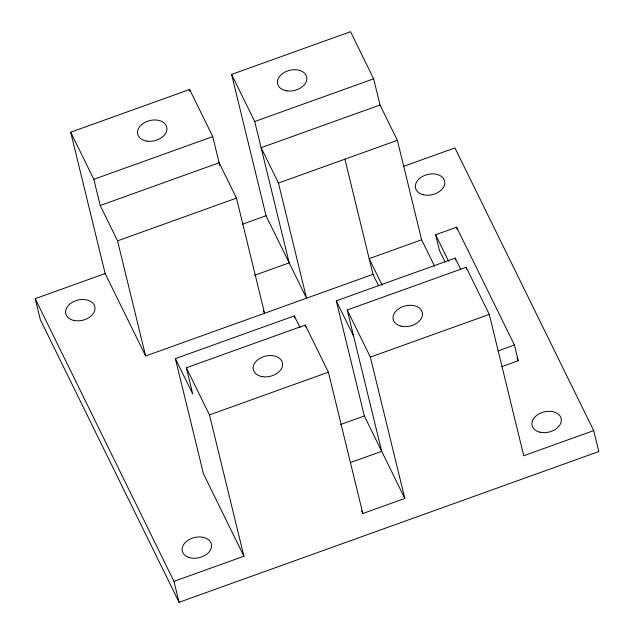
<?xml version="1.0" encoding="UTF-8"?>
<svg xmlns="http://www.w3.org/2000/svg" width="634" height="634" viewBox="0 0 634 634"><rect width="100%" height="100%" fill="white"/><g stroke="black" fill="none" stroke-linecap="round" stroke-linejoin="round"><path stroke-width="0.95" d="M378.633 285.847L372.982 274.332L145.63 355.991L105.157 273.539L70.699 132.205L189.621 89.489L212.755 136.603L219.832 165.656M380.028 104.99L261.105 147.706L278.453 183.044L306.523 298.202L266.05 215.75L231.6 74.416L350.523 31.7L373.648 78.814L380.028 104.99L397.375 140.328L421.618 239.787L434.662 266.351M70.699 132.205L93.832 179.319L212.755 136.603M231.6 74.416L254.725 121.53L373.648 78.814M93.832 179.319L100.212 205.495L219.134 162.78L236.482 198.117L264.552 313.275L263.253 310.628M100.212 205.495L117.552 240.833L236.482 198.117M278.453 183.044L397.375 140.328M403.382 166.425L454.927 147.912L593.693 430.605L598.797 451.543L179.073 602.3L40.307 319.607L35.203 298.662L105.157 273.539M242.331 224.27L266.05 215.75M254.503 275.322L289.175 262.864L254.725 121.53M421.618 239.787L369.154 258.632L382.199 285.197M445.092 261.977L439.441 250.462L435.613 234.762L456.599 227.226L514.42 345.015L518.247 360.714L501.819 366.618M35.203 298.662L173.962 581.362L243.924 556.232L203.451 473.78L175.372 358.622L294.295 315.906L299.937 327.39M361.538 510.853L362.846 513.524L404.817 498.443L364.344 415.991L336.274 300.833L455.196 258.117L460.831 269.601M175.372 358.622L192.72 393.96L186.341 367.783L305.263 325.068L328.388 372.182L362.846 513.524M350.665 462.471L381.692 451.329L347.234 309.994L466.156 267.279L489.289 314.393L523.739 455.735L593.693 430.605M186.341 367.783L209.466 414.898L328.388 372.182M347.234 309.994L370.359 357.108L489.289 314.393M497.991 350.911L514.42 345.015M340.616 424.511L364.344 415.991M516.94 358.059L518.247 360.714M435.613 234.762L448.65 261.327M336.274 300.833L353.613 336.171M456.599 227.226L457.051 229.072M466.156 267.279L466.616 269.149M455.196 258.117L455.656 260.027M344.912 159.174L372.982 274.332M370.359 357.108L404.817 498.443M305.263 325.068L305.715 326.938M294.295 315.906L294.762 317.824M189.621 89.489L190.097 91.415M209.466 414.898L243.924 556.232M117.552 240.833L145.63 355.991M173.962 581.362L179.073 602.3M73.972 320.463A14.954 10.374 -13.7 0 0 94.989 307.53A14.954 10.374 -13.7 0 0 71.935 302.545A14.954 10.374 -13.7 0 0 73.972 320.463M188.393 557.262A14.954 10.374 -13.7 0 0 211.518 546.706A14.954 10.374 -13.7 0 0 190.604 538.829A14.954 10.374 -13.7 0 0 188.393 557.262M539.994 432.19A14.954 10.374 -13.7 0 0 561.328 419.557A14.954 10.374 -13.7 0 0 538.528 414.168A14.954 10.374 -13.7 0 0 539.994 432.19M423.029 194.662A14.954 10.374 -13.7 0 0 444.806 182.473A14.954 10.374 -13.7 0 0 422.395 176.514A14.954 10.374 -13.7 0 0 423.029 194.662M146.953 141.113A14.954 10.374 -13.7 0 0 166.774 127.188A14.954 10.374 -13.7 0 0 142.935 123.606A14.954 10.374 -13.7 0 0 146.953 141.113M286.861 90.86A14.954 10.374 -13.7 0 0 306.682 76.936A14.954 10.374 -13.7 0 0 282.843 73.354A14.954 10.374 -13.7 0 0 286.861 90.86M262.096 376.612A14.954 10.374 -13.7 0 0 282.487 363.139A14.954 10.374 -13.7 0 0 258.989 358.899A14.954 10.374 -13.7 0 0 262.096 376.612M401.037 326.153A14.954 10.374 -13.7 0 0 422.482 313.64A14.954 10.374 -13.7 0 0 399.785 308.1A14.954 10.374 -13.7 0 0 401.037 326.153"/></g></svg>
